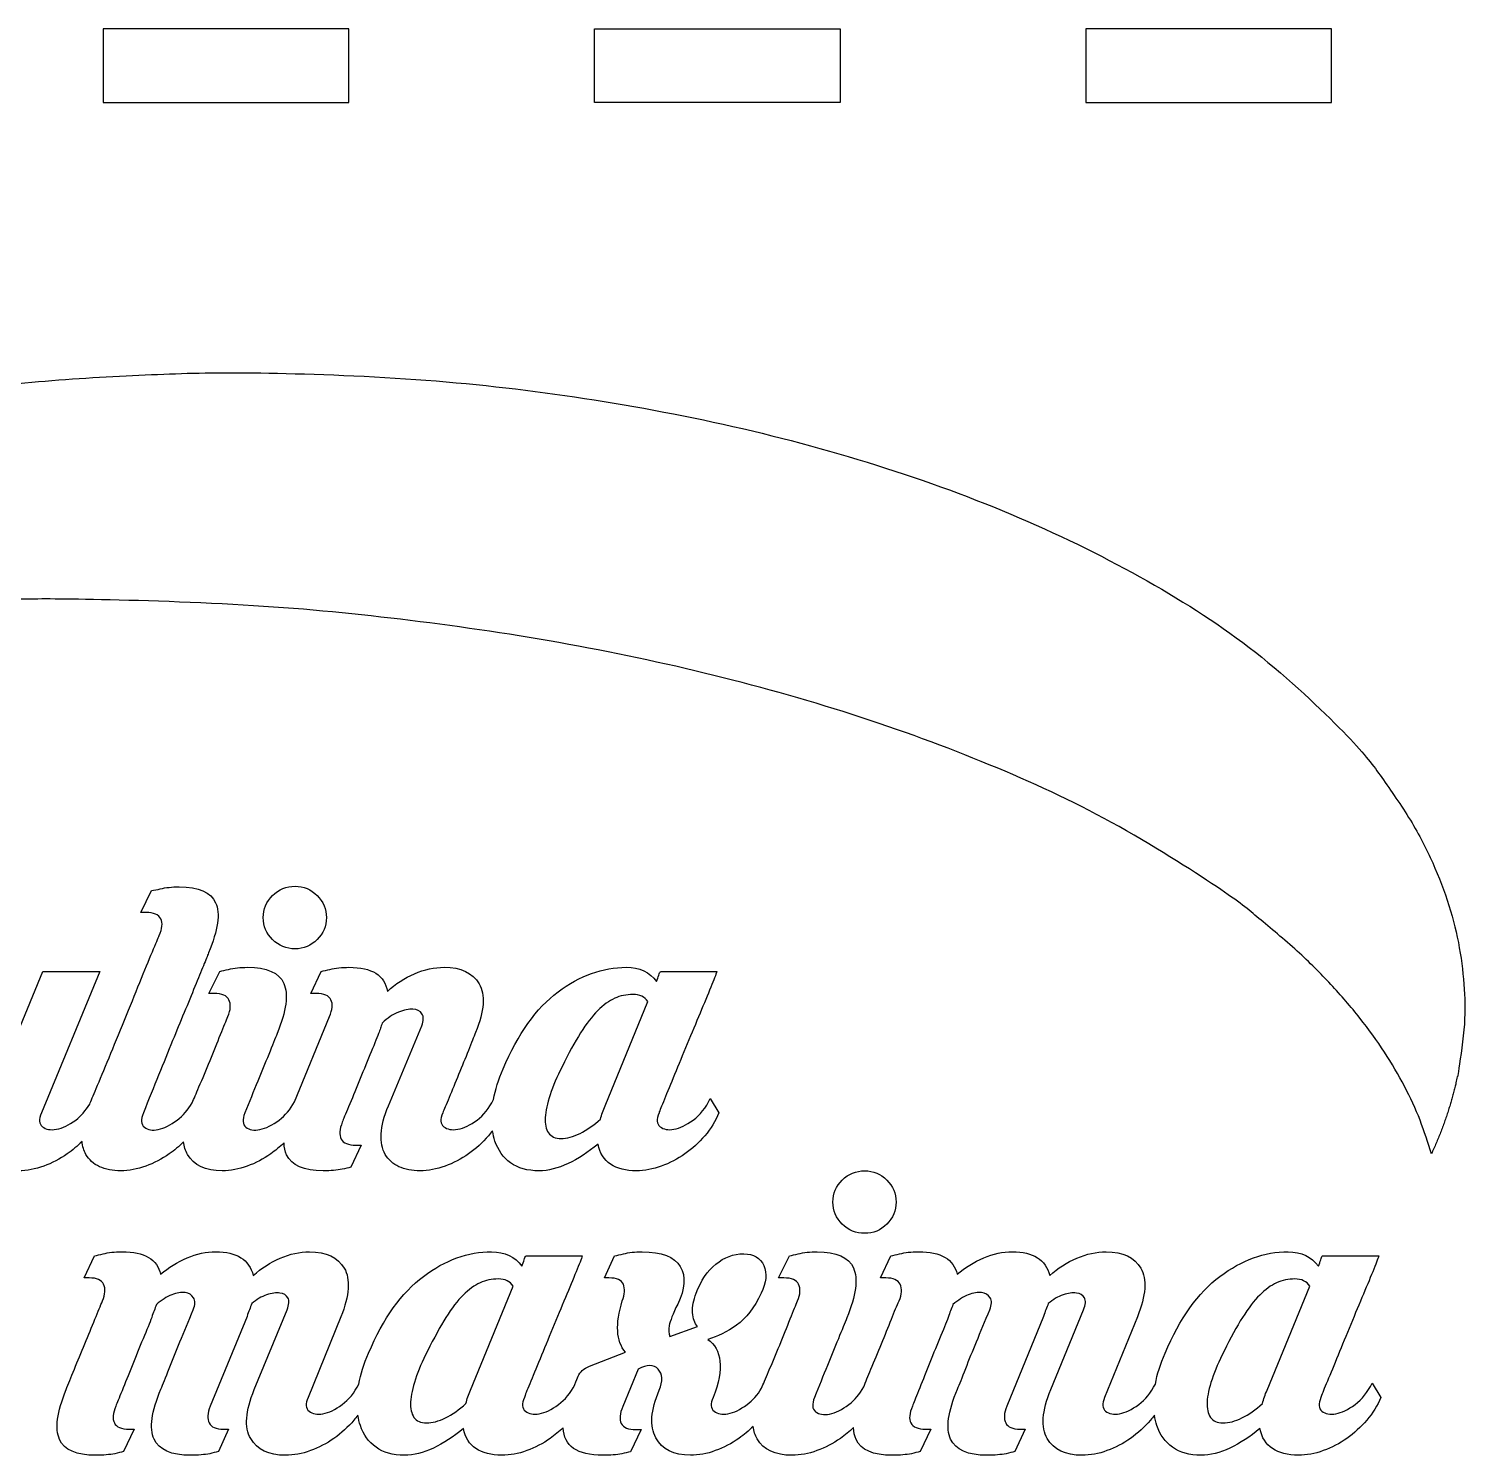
# Model space of a CAD drawing. Header units: millimetres. Extents: x 5931 to 6431, y -1362 to -140.
# Drawn here: x 6164.8 to 6223.3, y -671.1 to -613 of the extents above; entities that cross this region are included whole.
import ezdxf

# ---------------------------------------------------------------- set-up
doc = ezdxf.new("R2010")
doc.units = ezdxf.units.MM
doc.header["$MEASUREMENT"] = 0
doc.layers.add('Incisioni', color=1, linetype='Continuous', true_color=0xff0000)
doc.layers.add('Snijden binnen', color=160, linetype='Continuous', true_color=0x0022ff)

msp = doc.modelspace()

# ---------------------------------------------------------------- linework, layer by layer
at = {"layer": 'Incisioni', "color": 18, "true_color": 0x000000}
for p, q in [((6169.382, -648.953), (6169.82, -648.056)), ((6169.591, -648.953), (6169.382, -648.953)), ((6163.143, -656.82), (6165.397, -651.353)), ((6167.713, -651.353), (6165.334, -657.112)), ((6165.397, -651.353), (6167.713, -651.353)), ((6172.157, -652.25), (6172.595, -651.353)), ((6176.309, -652.25), (6176.727, -651.353)), ((6190.539, -651.353), (6192.835, -651.353)), ((6172.366, -652.25), (6172.157, -652.25)), ((6176.518, -652.25), (6176.309, -652.25)), ((6188.287, -656.82), (6190.019, -652.584)), ((6175.635, -656.662), (6177.061, -653.189)), ((6179.46, -656.82), (6180.817, -653.565)), ((6192.564, -656.528), (6192.919, -657.112)), ((6178.354, -658.427), (6177.937, -659.324)), ((6178.146, -658.427), (6178.354, -658.427)), ((6167.073, -663.831), (6167.491, -662.934)), ((6185.059, -662.934), (6187.355, -662.934)), ((6188.253, -663.831), (6188.67, -662.934)), ((6195.347, -663.831), (6195.786, -662.934)), ((6199.499, -663.831), (6199.917, -662.934)), ((6217.486, -662.934), (6219.781, -662.934)), ((6167.282, -663.831), (6167.073, -663.831)), ((6182.807, -668.401), (6184.539, -664.165)), ((6188.441, -663.831), (6188.253, -663.831)), ((6195.556, -663.831), (6195.347, -663.831)), ((6199.708, -663.831), (6199.499, -663.831)), ((6215.233, -668.401), (6216.965, -664.165)), ((6173.709, -665.396), (6172.206, -669.048)), ((6174.002, -668.38), (6175.337, -665.125)), ((6177.527, -665.417), (6176.192, -668.693)), ((6206.135, -665.396), (6204.632, -669.048)), ((6206.428, -668.38), (6207.763, -665.125)), ((6209.953, -665.417), (6208.618, -668.693)), ((6190.924, -666.21), (6192.05, -665.813)), ((6187.647, -667.42), (6189.108, -666.856)), ((6189.63, -667.545), (6189.004, -669.068)), ((6219.51, -668.109), (6219.865, -668.693)), ((6169.118, -669.987), (6168.68, -670.902)), ((6168.91, -669.987), (6169.118, -669.987)), ((6172.958, -669.987), (6172.541, -670.902)), ((6172.749, -669.987), (6172.958, -669.987)), ((6189.755, -670.007), (6189.317, -670.905)), ((6189.546, -670.007), (6189.755, -670.007)), ((6201.544, -669.987), (6201.106, -670.902)), ((6201.336, -669.987), (6201.544, -669.987)), ((6205.384, -669.987), (6204.967, -670.902)), ((6205.175, -669.987), (6205.384, -669.987))]:
    msp.add_line(p, q, dxfattribs=at)
for points in [[(6170.175, -647.993), (6170.286, -647.966), (6170.404, -647.945), (6170.53, -647.931)], [(6170.53, -647.931), (6170.655, -647.917), (6170.794, -647.91), (6170.947, -647.91)], [(6170.947, -647.91), (6171.74, -647.91), (6172.234, -648.126), (6172.428, -648.557)], [(6174.744, -648.265), (6174.995, -648.014), (6175.301, -647.889), (6175.662, -647.889)], [(6175.662, -647.889), (6176.01, -647.889), (6176.309, -648.014), (6176.56, -648.265)], [(6169.82, -648.056), (6169.931, -648.042), (6170.05, -648.022), (6170.175, -647.993)], [(6174.369, -649.162), (6174.369, -648.815), (6174.494, -648.515), (6174.744, -648.265)], [(6176.56, -648.265), (6176.81, -648.515), (6176.935, -648.815), (6176.935, -649.162)], [(6170.196, -649.214), (6170.112, -649.04), (6169.91, -648.953), (6169.591, -648.953)], [(6172.428, -648.557), (6172.623, -648.988), (6172.526, -649.67), (6172.136, -650.602)], [(6170.133, -649.892), (6170.258, -649.614), (6170.279, -649.388), (6170.196, -649.214)], [(6174.744, -650.059), (6174.494, -649.809), (6174.369, -649.51), (6174.369, -649.162)], [(6176.935, -649.162), (6176.935, -649.51), (6176.81, -649.809), (6176.56, -650.059)], [(6169.851, -650.56), (6169.997, -650.213), (6170.091, -649.99), (6170.133, -649.892)], [(6175.662, -650.435), (6175.301, -650.435), (6174.995, -650.309), (6174.744, -650.059)], [(6176.56, -650.059), (6176.309, -650.309), (6176.01, -650.435), (6175.662, -650.435)], [(6169.34, -651.801), (6169.535, -651.321), (6169.705, -650.908), (6169.851, -650.56)], [(6172.136, -650.602), (6172.094, -650.713), (6172.024, -650.887), (6171.928, -651.123)], [(6171.928, -651.123), (6171.83, -651.36), (6171.715, -651.642), (6171.583, -651.968)], [(6172.595, -651.353), (6172.706, -651.325), (6172.825, -651.298), (6172.95, -651.269)], [(6172.95, -651.269), (6173.061, -651.242), (6173.182, -651.221), (6173.315, -651.207)], [(6173.315, -651.207), (6173.447, -651.193), (6173.582, -651.186), (6173.722, -651.186)], [(6173.722, -651.186), (6174.515, -651.186), (6175.009, -651.405), (6175.203, -651.843)], [(6176.727, -651.353), (6176.838, -651.325), (6176.956, -651.297), (6177.081, -651.27)], [(6177.081, -651.27), (6177.192, -651.242), (6177.314, -651.221), (6177.447, -651.207)], [(6177.447, -651.207), (6177.579, -651.193), (6177.714, -651.186), (6177.854, -651.186)], [(6177.854, -651.186), (6178.799, -651.186), (6179.321, -651.513), (6179.418, -652.167)], [(6179.418, -652.167), (6179.752, -651.861), (6180.12, -651.621), (6180.524, -651.447)], [(6180.524, -651.447), (6180.928, -651.273), (6181.331, -651.186), (6181.735, -651.186)], [(6181.735, -651.186), (6182.416, -651.186), (6182.889, -651.409), (6183.154, -651.854)], [(6186.367, -652.188), (6187.257, -651.52), (6188.182, -651.186), (6189.142, -651.186)], [(6189.142, -651.186), (6189.685, -651.186), (6190.095, -651.381), (6190.373, -651.77)], [(6190.467, -651.509), (6190.488, -651.433), (6190.512, -651.381), (6190.539, -651.353)], [(6192.835, -651.353), (6192.794, -651.478), (6192.71, -651.694), (6192.584, -652)], [(6168.714, -653.335), (6168.936, -652.793), (6169.146, -652.281), (6169.34, -651.801)], [(6171.583, -651.968), (6171.451, -652.295), (6171.305, -652.65), (6171.145, -653.032)], [(6175.203, -651.843), (6175.398, -652.281), (6175.308, -652.959), (6174.932, -653.878)], [(6183.154, -651.854), (6183.418, -652.299), (6183.369, -652.96), (6183.007, -653.836)], [(6190.373, -651.77), (6190.414, -651.673), (6190.446, -651.586), (6190.467, -651.509)], [(6192.584, -652), (6192.459, -652.306), (6192.314, -652.657), (6192.146, -653.054)], [(6172.971, -652.511), (6172.887, -652.337), (6172.685, -652.25), (6172.366, -652.25)], [(6172.929, -653.189), (6173.04, -652.911), (6173.054, -652.685), (6172.971, -652.511)], [(6177.123, -652.511), (6177.04, -652.337), (6176.838, -652.25), (6176.518, -652.25)], [(6177.061, -653.189), (6177.186, -652.911), (6177.207, -652.685), (6177.123, -652.511)], [(6184.134, -655.318), (6184.732, -653.899), (6185.476, -652.855), (6186.367, -652.188)], [(6188.673, -652.448), (6188.443, -652.553), (6188.214, -652.72), (6187.984, -652.949)], [(6189.413, -652.292), (6189.149, -652.292), (6188.901, -652.344), (6188.673, -652.448)], [(6190.019, -652.584), (6189.893, -652.39), (6189.692, -652.292), (6189.413, -652.292)], [(6171.145, -653.032), (6170.985, -653.416), (6170.828, -653.794), (6170.676, -654.17)], [(6172.626, -653.919), (6172.759, -653.585), (6172.86, -653.343), (6172.929, -653.189)], [(6179.867, -653.012), (6179.638, -653.103), (6179.418, -653.252), (6179.21, -653.46)], [(6180.462, -652.887), (6180.295, -652.88), (6180.097, -652.922), (6179.867, -653.012)], [(6180.827, -653.074), (6180.75, -652.956), (6180.629, -652.893), (6180.462, -652.887)], [(6180.817, -653.565), (6180.9, -653.356), (6180.904, -653.193), (6180.827, -653.074)], [(6187.984, -652.949), (6187.754, -653.179), (6187.521, -653.481), (6187.285, -653.857)], [(6192.146, -653.054), (6191.98, -653.45), (6191.806, -653.867), (6191.625, -654.306)], [(6168.088, -654.869), (6168.283, -654.389), (6168.491, -653.878), (6168.714, -653.335)], [(6179.137, -653.669), (6179.116, -653.739), (6179.091, -653.808), (6179.064, -653.878)], [(6179.21, -653.46), (6179.182, -653.53), (6179.158, -653.6), (6179.137, -653.669)], [(6170.676, -654.17), (6170.313, -655.06), (6169.918, -656.041), (6169.486, -657.112)], [(6172.199, -654.983), (6172.352, -654.608), (6172.494, -654.253), (6172.626, -653.919)], [(6174.932, -653.878), (6174.849, -654.086), (6174.734, -654.372), (6174.588, -654.733)], [(6179.064, -653.878), (6178.98, -654.101), (6178.862, -654.393), (6178.709, -654.754)], [(6183.007, -653.836), (6182.938, -654.017), (6182.841, -654.264), (6182.715, -654.577)], [(6187.285, -653.857), (6187.048, -654.233), (6186.798, -654.692), (6186.534, -655.234)], [(6191.625, -654.306), (6191.444, -654.744), (6191.274, -655.158), (6191.114, -655.547)], [(6167.566, -656.121), (6167.72, -655.766), (6167.893, -655.349), (6168.088, -654.869)], [(6174.588, -654.733), (6174.442, -655.095), (6174.293, -655.457), (6174.139, -655.818)], [(6178.709, -654.754), (6178.556, -655.116), (6178.406, -655.482), (6178.26, -655.85)], [(6182.715, -654.577), (6182.59, -654.89), (6182.458, -655.213), (6182.319, -655.547)], [(6171.75, -656.058), (6171.896, -655.718), (6172.045, -655.359), (6172.199, -654.983)], [(6182.319, -655.547), (6182.18, -655.881), (6182.051, -656.194), (6181.933, -656.486)], [(6183.736, -656.574), (6183.809, -656.174), (6183.942, -655.755), (6184.134, -655.318)], [(6186.534, -655.234), (6186.324, -655.638), (6186.161, -656.017), (6186.044, -656.371)], [(6191.114, -655.547), (6190.954, -655.937), (6190.814, -656.274), (6190.696, -656.559)], [(6167.3, -656.754), (6167.35, -656.628), (6167.439, -656.416), (6167.566, -656.121)], [(6171.477, -656.701), (6171.544, -656.541), (6171.635, -656.327), (6171.75, -656.058)], [(6174.139, -655.818), (6173.972, -656.235), (6173.799, -656.667), (6173.618, -657.112)], [(6178.26, -655.85), (6178.114, -656.219), (6177.975, -656.556), (6177.843, -656.862)], [(6170.863, -657.404), (6171.097, -657.229), (6171.302, -656.994), (6171.477, -656.701)], [(6175.016, -657.404), (6175.259, -657.221), (6175.466, -656.974), (6175.635, -656.662)], [(6181.933, -656.486), (6181.814, -656.778), (6181.727, -656.987), (6181.672, -657.112)], [(6183.07, -657.404), (6183.336, -657.204), (6183.558, -656.928), (6183.736, -656.574)], [(6186.044, -656.371), (6185.925, -656.726), (6185.859, -657.036), (6185.845, -657.3)], [(6190.696, -656.559), (6190.578, -656.845), (6190.504, -657.029), (6190.477, -657.112)], [(6191.865, -657.404), (6192.15, -657.196), (6192.383, -656.903), (6192.564, -656.528)], [(6165.334, -657.112), (6165.222, -657.376), (6165.236, -657.564), (6165.376, -657.676)], [(6166.732, -657.404), (6166.952, -657.24), (6167.141, -657.023), (6167.3, -656.754)], [(6169.486, -657.112), (6169.375, -657.391), (6169.389, -657.585), (6169.528, -657.696)], [(6173.618, -657.112), (6173.506, -657.391), (6173.52, -657.585), (6173.659, -657.696)], [(6177.843, -656.862), (6177.71, -657.168), (6177.624, -657.377), (6177.582, -657.488)], [(6179.168, -657.968), (6179.182, -657.634), (6179.279, -657.251), (6179.46, -656.82)], [(6181.672, -657.112), (6181.56, -657.377), (6181.574, -657.564), (6181.714, -657.675)], [(6185.845, -657.3), (6185.831, -657.564), (6185.876, -657.773), (6185.981, -657.926)], [(6188.099, -657.362), (6188.14, -657.181), (6188.202, -657.001), (6188.287, -656.82)], [(6190.477, -657.112), (6190.366, -657.377), (6190.379, -657.564), (6190.519, -657.675)], [(6192.919, -657.112), (6192.78, -657.446), (6192.588, -657.755), (6192.345, -658.041)], [(6165.376, -657.676), (6165.514, -657.787), (6165.706, -657.822), (6165.95, -657.78)], [(6165.95, -657.78), (6166.193, -657.738), (6166.453, -657.613), (6166.732, -657.404)], [(6169.528, -657.696), (6169.667, -657.808), (6169.855, -657.839), (6170.091, -657.79)], [(6170.091, -657.79), (6170.328, -657.742), (6170.585, -657.613), (6170.863, -657.404)], [(6173.659, -657.696), (6173.799, -657.808), (6173.989, -657.839), (6174.233, -657.79)], [(6174.233, -657.79), (6174.477, -657.742), (6174.738, -657.613), (6175.016, -657.404)], [(6177.582, -657.488), (6177.471, -657.78), (6177.457, -658.009), (6177.541, -658.176)], [(6181.714, -657.675), (6181.852, -657.787), (6182.044, -657.822), (6182.288, -657.78)], [(6182.288, -657.78), (6182.531, -657.738), (6182.791, -657.613), (6183.07, -657.404)], [(6183.7, -657.838), (6183.65, -657.907), (6183.596, -657.974), (6183.54, -658.041)], [(6183.8, -658.26), (6183.756, -658.127), (6183.723, -657.987), (6183.7, -657.838)], [(6187.264, -657.947), (6187.542, -657.808), (6187.82, -657.613), (6188.099, -657.362)], [(6190.519, -657.675), (6190.658, -657.787), (6190.846, -657.822), (6191.083, -657.78)], [(6191.083, -657.78), (6191.319, -657.738), (6191.58, -657.613), (6191.865, -657.404)], [(6166.99, -658.271), (6166.804, -658.461), (6166.603, -658.631), (6166.388, -658.781)], [(6167.149, -658.802), (6167.064, -658.651), (6167.011, -658.474), (6166.99, -658.271)], [(6171.121, -658.292), (6170.941, -658.474), (6170.747, -658.637), (6170.54, -658.781)], [(6171.28, -658.802), (6171.194, -658.656), (6171.141, -658.486), (6171.121, -658.292)], [(6175.213, -658.332), (6175.044, -658.498), (6174.863, -658.647), (6174.671, -658.781)], [(6175.318, -658.823), (6175.253, -658.684), (6175.218, -658.521), (6175.213, -658.332)], [(6177.541, -658.176), (6177.624, -658.343), (6177.825, -658.427), (6178.146, -658.427)], [(6179.335, -658.802), (6179.21, -658.579), (6179.154, -658.301), (6179.168, -657.968)], [(6183.54, -658.041), (6183.296, -658.326), (6183.025, -658.573), (6182.726, -658.781)], [(6184.437, -659.147), (6184.137, -658.931), (6183.926, -658.635), (6183.8, -658.26)], [(6185.981, -657.926), (6186.085, -658.079), (6186.255, -658.155), (6186.492, -658.155)], [(6186.492, -658.155), (6186.728, -658.155), (6186.986, -658.086), (6187.264, -657.947)], [(6187.995, -658.385), (6187.591, -658.719), (6187.184, -658.983), (6186.774, -659.178)], [(6188.506, -659.199), (6188.234, -659.018), (6188.064, -658.747), (6187.995, -658.385)], [(6192.345, -658.041), (6192.101, -658.326), (6191.83, -658.573), (6191.531, -658.781)], [(6166.388, -658.781), (6166.088, -658.99), (6165.769, -659.157), (6165.428, -659.282)], [(6167.702, -659.303), (6167.458, -659.192), (6167.274, -659.025), (6167.149, -658.802)], [(6170.54, -658.781), (6170.24, -658.99), (6169.921, -659.157), (6169.58, -659.282)], [(6172.699, -659.47), (6172.018, -659.47), (6171.545, -659.248), (6171.28, -658.802)], [(6174.671, -658.781), (6174.372, -658.99), (6174.052, -659.157), (6173.711, -659.282)], [(6176.81, -659.47), (6176.017, -659.47), (6175.52, -659.255), (6175.318, -658.823)], [(6179.888, -659.303), (6179.644, -659.192), (6179.46, -659.025), (6179.335, -658.802)], [(6182.726, -658.781), (6182.426, -658.99), (6182.107, -659.157), (6181.766, -659.282)], [(6191.531, -658.781), (6191.232, -658.99), (6190.912, -659.157), (6190.571, -659.282)], [(6165.428, -659.282), (6165.087, -659.407), (6164.75, -659.47), (6164.416, -659.47)], [(6168.568, -659.47), (6168.234, -659.47), (6167.946, -659.414), (6167.702, -659.303)], [(6169.58, -659.282), (6169.24, -659.407), (6168.902, -659.47), (6168.568, -659.47)], [(6173.711, -659.282), (6173.371, -659.407), (6173.033, -659.47), (6172.699, -659.47)], [(6177.582, -659.407), (6177.374, -659.449), (6177.116, -659.47), (6176.81, -659.47)], [(6177.937, -659.324), (6177.825, -659.351), (6177.707, -659.379), (6177.582, -659.407)], [(6180.754, -659.47), (6180.42, -659.47), (6180.131, -659.414), (6179.888, -659.303)], [(6181.766, -659.282), (6181.425, -659.407), (6181.088, -659.47), (6180.754, -659.47)], [(6185.594, -659.47), (6185.122, -659.47), (6184.736, -659.362), (6184.437, -659.147)], [(6186.774, -659.178), (6186.363, -659.372), (6185.97, -659.47), (6185.594, -659.47)], [(6189.56, -659.47), (6189.128, -659.47), (6188.776, -659.379), (6188.506, -659.199)], [(6190.571, -659.282), (6190.23, -659.407), (6189.893, -659.47), (6189.56, -659.47)], [(6197.935, -659.845), (6198.185, -659.595), (6198.491, -659.47), (6198.853, -659.47)], [(6198.853, -659.47), (6199.2, -659.47), (6199.5, -659.595), (6199.75, -659.845)], [(6197.559, -660.743), (6197.559, -660.395), (6197.684, -660.096), (6197.935, -659.845)], [(6199.75, -659.845), (6200, -660.096), (6200.126, -660.395), (6200.126, -660.743)], [(6197.935, -661.64), (6197.684, -661.389), (6197.559, -661.091), (6197.559, -660.743)], [(6200.126, -660.743), (6200.126, -661.091), (6200, -661.389), (6199.75, -661.64)], [(6198.853, -662.015), (6198.491, -662.015), (6198.185, -661.89), (6197.935, -661.64)], [(6199.75, -661.64), (6199.5, -661.89), (6199.2, -662.015), (6198.853, -662.015)], [(6167.491, -662.934), (6167.602, -662.906), (6167.72, -662.878), (6167.845, -662.85)], [(6167.845, -662.85), (6167.956, -662.823), (6168.075, -662.802), (6168.2, -662.788)], [(6168.2, -662.788), (6168.325, -662.774), (6168.465, -662.767), (6168.617, -662.767)], [(6168.617, -662.767), (6169.536, -662.767), (6170.058, -663.073), (6170.183, -663.685)], [(6170.183, -663.685), (6170.516, -663.407), (6170.878, -663.184), (6171.268, -663.017)], [(6171.268, -663.017), (6171.656, -662.85), (6172.047, -662.767), (6172.436, -662.767)], [(6172.436, -662.767), (6173.285, -662.767), (6173.792, -663.087), (6173.959, -663.727)], [(6173.959, -663.727), (6174.293, -663.435), (6174.658, -663.201), (6175.055, -663.028)], [(6175.055, -663.028), (6175.451, -662.854), (6175.851, -662.767), (6176.254, -662.767)], [(6176.254, -662.767), (6176.936, -662.767), (6177.406, -662.99), (6177.664, -663.435)], [(6180.887, -663.768), (6181.777, -663.101), (6182.702, -662.767), (6183.661, -662.767)], [(6183.661, -662.767), (6184.205, -662.767), (6184.615, -662.962), (6184.893, -663.351)], [(6184.893, -663.351), (6184.934, -663.253), (6184.966, -663.167), (6184.987, -663.09)], [(6184.987, -663.09), (6185.008, -663.014), (6185.032, -662.962), (6185.059, -662.934)], [(6187.355, -662.934), (6187.314, -663.059), (6187.23, -663.275), (6187.104, -663.581)], [(6188.67, -662.934), (6188.782, -662.906), (6188.899, -662.878), (6189.025, -662.85)], [(6189.025, -662.85), (6189.136, -662.823), (6189.255, -662.802), (6189.379, -662.788)], [(6189.379, -662.788), (6189.504, -662.774), (6189.644, -662.767), (6189.797, -662.767)], [(6189.797, -662.767), (6190.59, -662.767), (6191.104, -662.969), (6191.341, -663.372)], [(6192.792, -663.267), (6193.132, -662.99), (6193.511, -662.85), (6193.928, -662.85)], [(6193.928, -662.85), (6194.332, -662.85), (6194.603, -663.01), (6194.743, -663.33)], [(6195.786, -662.934), (6195.897, -662.906), (6196.014, -662.878), (6196.139, -662.85)], [(6196.139, -662.85), (6196.251, -662.823), (6196.373, -662.802), (6196.505, -662.787)], [(6196.505, -662.787), (6196.637, -662.774), (6196.773, -662.767), (6196.912, -662.767)], [(6196.912, -662.767), (6197.705, -662.767), (6198.199, -662.986), (6198.394, -663.424)], [(6199.917, -662.934), (6200.028, -662.906), (6200.146, -662.878), (6200.271, -662.85)], [(6200.271, -662.85), (6200.382, -662.823), (6200.501, -662.802), (6200.626, -662.788)], [(6200.626, -662.788), (6200.751, -662.774), (6200.891, -662.767), (6201.043, -662.767)], [(6201.043, -662.767), (6201.962, -662.767), (6202.484, -663.073), (6202.609, -663.685)], [(6202.609, -663.685), (6202.942, -663.407), (6203.304, -663.184), (6203.694, -663.017)], [(6203.694, -663.017), (6204.082, -662.85), (6204.473, -662.767), (6204.862, -662.767)], [(6204.862, -662.767), (6205.711, -662.767), (6206.218, -663.087), (6206.385, -663.727)], [(6206.385, -663.727), (6206.719, -663.435), (6207.084, -663.201), (6207.481, -663.028)], [(6207.481, -663.028), (6207.877, -662.854), (6208.277, -662.767), (6208.681, -662.767)], [(6208.681, -662.767), (6209.362, -662.767), (6209.832, -662.99), (6210.09, -663.435)], [(6213.313, -663.768), (6214.203, -663.101), (6215.128, -662.767), (6216.087, -662.767)], [(6216.087, -662.767), (6216.631, -662.767), (6217.041, -662.962), (6217.319, -663.351)], [(6217.319, -663.351), (6217.36, -663.253), (6217.392, -663.167), (6217.413, -663.09)], [(6217.413, -663.09), (6217.434, -663.014), (6217.458, -662.962), (6217.486, -662.934)], [(6219.781, -662.934), (6219.74, -663.059), (6219.656, -663.275), (6219.53, -663.581)], [(6177.664, -663.435), (6177.92, -663.88), (6177.875, -664.541), (6177.527, -665.417)], [(6187.104, -663.581), (6186.979, -663.887), (6186.834, -664.238), (6186.666, -664.634)], [(6191.341, -663.372), (6191.578, -663.776), (6191.543, -664.283), (6191.237, -664.895)], [(6191.988, -664.457), (6192.182, -663.943), (6192.45, -663.546), (6192.792, -663.267)], [(6194.743, -663.33), (6194.881, -663.651), (6194.846, -664.026), (6194.638, -664.457)], [(6198.394, -663.424), (6198.588, -663.862), (6198.497, -664.54), (6198.123, -665.458)], [(6210.09, -663.435), (6210.346, -663.88), (6210.301, -664.541), (6209.953, -665.417)], [(6219.53, -663.581), (6219.405, -663.887), (6219.26, -664.238), (6219.092, -664.634)], [(6167.866, -664.092), (6167.783, -663.918), (6167.588, -663.831), (6167.282, -663.831)], [(6167.824, -664.77), (6167.936, -664.492), (6167.95, -664.266), (6167.866, -664.092)], [(6178.654, -666.898), (6179.252, -665.479), (6179.996, -664.436), (6180.887, -663.768)], [(6183.192, -664.029), (6182.963, -664.134), (6182.733, -664.301), (6182.504, -664.53)], [(6183.933, -663.873), (6183.669, -663.873), (6183.422, -663.925), (6183.192, -664.029)], [(6184.539, -664.165), (6184.413, -663.97), (6184.211, -663.873), (6183.933, -663.873)], [(6189.025, -664.092), (6188.955, -663.918), (6188.76, -663.831), (6188.441, -663.831)], [(6188.983, -664.77), (6189.08, -664.492), (6189.095, -664.266), (6189.025, -664.092)], [(6196.161, -664.092), (6196.077, -663.918), (6195.876, -663.831), (6195.556, -663.831)], [(6196.119, -664.77), (6196.23, -664.492), (6196.245, -664.266), (6196.161, -664.092)], [(6200.292, -664.092), (6200.209, -663.918), (6200.014, -663.831), (6199.708, -663.831)], [(6200.251, -664.77), (6200.362, -664.492), (6200.376, -664.266), (6200.292, -664.092)], [(6211.08, -666.898), (6211.678, -665.479), (6212.422, -664.436), (6213.313, -663.768)], [(6215.618, -664.029), (6215.389, -664.134), (6215.159, -664.301), (6214.93, -664.53)], [(6216.359, -663.873), (6216.095, -663.873), (6215.848, -663.925), (6215.618, -664.029)], [(6216.965, -664.165), (6216.839, -663.97), (6216.637, -663.873), (6216.359, -663.873)], [(6167.512, -665.511), (6167.637, -665.198), (6167.741, -664.951), (6167.824, -664.77)], [(6170.015, -664.916), (6169.988, -665), (6169.957, -665.083), (6169.922, -665.167)], [(6170.641, -664.52), (6170.433, -664.603), (6170.224, -664.735), (6170.015, -664.916)], [(6171.184, -664.426), (6171.03, -664.405), (6170.85, -664.436), (6170.641, -664.52)], [(6171.528, -664.635), (6171.452, -664.517), (6171.337, -664.447), (6171.184, -664.426)], [(6171.519, -665.125), (6171.601, -664.916), (6171.605, -664.752), (6171.528, -664.635)], [(6173.897, -664.874), (6173.869, -664.958), (6173.838, -665.041), (6173.803, -665.125)], [(6174.502, -664.52), (6174.293, -664.589), (6174.092, -664.708), (6173.897, -664.874)], [(6175.044, -664.447), (6174.891, -664.426), (6174.71, -664.45), (6174.502, -664.52)], [(6175.368, -664.645), (6175.306, -664.533), (6175.197, -664.468), (6175.044, -664.447)], [(6175.337, -665.125), (6175.42, -664.916), (6175.431, -664.756), (6175.368, -664.645)], [(6182.504, -664.53), (6182.275, -664.76), (6182.041, -665.062), (6181.805, -665.438)], [(6186.666, -664.634), (6186.5, -665.031), (6186.326, -665.448), (6186.145, -665.886)], [(6189.108, -666.856), (6188.732, -666.397), (6188.691, -665.702), (6188.983, -664.77)], [(6191.237, -664.895), (6191.042, -665.299), (6190.927, -665.591), (6190.893, -665.771)], [(6191.841, -665.239), (6191.828, -664.996), (6191.876, -664.736), (6191.988, -664.457)], [(6194.638, -664.457), (6194.36, -665.041), (6194.026, -665.473), (6193.636, -665.751)], [(6195.817, -665.5), (6195.949, -665.166), (6196.049, -664.923), (6196.119, -664.77)], [(6199.938, -665.511), (6200.063, -665.198), (6200.167, -664.951), (6200.251, -664.77)], [(6202.441, -664.916), (6202.414, -665), (6202.383, -665.083), (6202.348, -665.167)], [(6203.067, -664.52), (6202.859, -664.603), (6202.65, -664.735), (6202.441, -664.916)], [(6203.61, -664.426), (6203.456, -664.405), (6203.276, -664.436), (6203.067, -664.52)], [(6203.954, -664.635), (6203.878, -664.517), (6203.763, -664.447), (6203.61, -664.426)], [(6203.945, -665.125), (6204.027, -664.916), (6204.031, -664.752), (6203.954, -664.635)], [(6206.323, -664.874), (6206.295, -664.958), (6206.264, -665.041), (6206.229, -665.125)], [(6206.928, -664.52), (6206.719, -664.589), (6206.518, -664.708), (6206.323, -664.874)], [(6207.47, -664.447), (6207.317, -664.426), (6207.136, -664.45), (6206.928, -664.52)], [(6207.794, -664.645), (6207.732, -664.533), (6207.623, -664.468), (6207.47, -664.447)], [(6207.763, -665.125), (6207.846, -664.916), (6207.857, -664.756), (6207.794, -664.645)], [(6214.93, -664.53), (6214.701, -664.76), (6214.467, -665.062), (6214.231, -665.438)], [(6219.092, -664.634), (6218.926, -665.031), (6218.752, -665.448), (6218.571, -665.886)], [(6169.828, -665.438), (6169.745, -665.661), (6169.626, -665.953), (6169.473, -666.314)], [(6169.922, -665.167), (6169.887, -665.25), (6169.855, -665.34), (6169.828, -665.438)], [(6170.975, -666.439), (6171.143, -666.022), (6171.323, -665.584), (6171.519, -665.125)], [(6173.803, -665.125), (6173.768, -665.208), (6173.736, -665.299), (6173.709, -665.396)], [(6181.805, -665.438), (6181.568, -665.813), (6181.318, -666.272), (6181.053, -666.815)], [(6192.05, -665.813), (6191.925, -665.675), (6191.856, -665.483), (6191.841, -665.239)], [(6195.389, -666.564), (6195.542, -666.189), (6195.684, -665.834), (6195.817, -665.5)], [(6198.123, -665.458), (6198.039, -665.667), (6197.924, -665.952), (6197.778, -666.314)], [(6202.254, -665.438), (6202.171, -665.661), (6202.052, -665.953), (6201.899, -666.314)], [(6202.348, -665.167), (6202.313, -665.25), (6202.281, -665.34), (6202.254, -665.438)], [(6203.401, -666.439), (6203.569, -666.022), (6203.749, -665.584), (6203.945, -665.125)], [(6206.229, -665.125), (6206.194, -665.208), (6206.162, -665.299), (6206.135, -665.396)], [(6214.231, -665.438), (6213.994, -665.813), (6213.744, -666.272), (6213.479, -666.815)], [(6167.105, -666.513), (6167.251, -666.158), (6167.387, -665.824), (6167.512, -665.511)], [(6186.145, -665.886), (6185.964, -666.325), (6185.794, -666.739), (6185.634, -667.128)], [(6190.893, -665.771), (6190.858, -665.953), (6190.868, -666.099), (6190.924, -666.21)], [(6193.636, -665.751), (6193.247, -666.029), (6192.857, -666.224), (6192.467, -666.335)], [(6199.531, -666.513), (6199.677, -666.158), (6199.813, -665.824), (6199.938, -665.511)], [(6218.571, -665.886), (6218.39, -666.325), (6218.22, -666.739), (6218.06, -667.128)], [(6166.677, -667.545), (6166.816, -667.212), (6166.959, -666.867), (6167.105, -666.513)], [(6169.473, -666.314), (6169.319, -666.676), (6169.17, -667.041), (6169.024, -667.41)], [(6170.537, -667.525), (6170.676, -667.163), (6170.823, -666.801), (6170.975, -666.439)], [(6192.467, -666.335), (6192.746, -666.529), (6192.909, -666.825), (6192.958, -667.222)], [(6194.94, -667.639), (6195.086, -667.298), (6195.236, -666.94), (6195.389, -666.564)], [(6197.778, -666.314), (6197.631, -666.676), (6197.482, -667.038), (6197.33, -667.399)], [(6199.103, -667.545), (6199.242, -667.212), (6199.385, -666.867), (6199.531, -666.513)], [(6201.899, -666.314), (6201.745, -666.676), (6201.596, -667.041), (6201.45, -667.41)], [(6202.963, -667.525), (6203.103, -667.163), (6203.249, -666.801), (6203.401, -666.439)], [(6178.256, -668.154), (6178.33, -667.754), (6178.462, -667.336), (6178.654, -666.898)], [(6181.053, -666.815), (6180.845, -667.219), (6180.681, -667.597), (6180.564, -667.952)], [(6185.634, -667.128), (6185.474, -667.518), (6185.334, -667.855), (6185.216, -668.14)], [(6192.958, -667.222), (6193.007, -667.618), (6192.913, -668.108), (6192.676, -668.693)], [(6210.682, -668.154), (6210.756, -667.754), (6210.888, -667.336), (6211.08, -666.898)], [(6213.479, -666.815), (6213.271, -667.219), (6213.107, -667.597), (6212.99, -667.952)], [(6218.06, -667.128), (6217.9, -667.518), (6217.76, -667.855), (6217.642, -668.14)], [(6166.343, -668.38), (6166.426, -668.157), (6166.537, -667.879), (6166.677, -667.545)], [(6169.024, -667.41), (6168.879, -667.778), (6168.743, -668.116), (6168.617, -668.422)], [(6170.203, -668.359), (6170.287, -668.165), (6170.398, -667.886), (6170.537, -667.525)], [(6187.053, -668.171), (6187.115, -668.018), (6187.161, -667.907), (6187.188, -667.837)], [(6187.188, -667.837), (6187.258, -667.657), (6187.411, -667.518), (6187.647, -667.42)], [(6190.443, -667.545), (6190.263, -667.351), (6189.992, -667.351), (6189.63, -667.545)], [(6190.486, -668.401), (6190.639, -668.025), (6190.624, -667.74), (6190.443, -667.545)], [(6194.65, -668.321), (6194.719, -668.157), (6194.816, -667.93), (6194.94, -667.639)], [(6197.33, -667.399), (6197.162, -667.816), (6196.988, -668.248), (6196.808, -668.693)], [(6198.811, -668.269), (6198.889, -668.067), (6198.986, -667.826), (6199.103, -667.545)], [(6201.45, -667.41), (6201.305, -667.778), (6201.169, -668.116), (6201.043, -668.422)], [(6202.629, -668.359), (6202.713, -668.165), (6202.825, -667.886), (6202.963, -667.525)], [(6166.072, -670.404), (6165.877, -669.973), (6165.967, -669.298), (6166.343, -668.38)], [(6168.617, -668.422), (6168.492, -668.727), (6168.409, -668.937), (6168.367, -669.048)], [(6169.922, -670.394), (6169.72, -669.955), (6169.813, -669.277), (6170.203, -668.359)], [(6173.855, -670.373), (6173.591, -669.92), (6173.639, -669.256), (6174.002, -668.38)], [(6177.579, -668.985), (6177.853, -668.785), (6178.079, -668.508), (6178.256, -668.154)], [(6180.564, -667.952), (6180.445, -668.307), (6180.379, -668.617), (6180.365, -668.881)], [(6182.619, -668.943), (6182.66, -668.762), (6182.722, -668.582), (6182.807, -668.401)], [(6185.216, -668.14), (6185.098, -668.425), (6185.024, -668.609), (6184.997, -668.693)], [(6186.385, -668.985), (6186.652, -668.789), (6186.874, -668.52), (6187.05, -668.177)], [(6187.05, -668.177), (6187.051, -668.175), (6187.052, -668.173), (6187.053, -668.171)], [(6190.35, -670.341), (6190.092, -669.869), (6190.138, -669.222), (6190.486, -668.401)], [(6194.064, -668.985), (6194.292, -668.817), (6194.488, -668.596), (6194.65, -668.321)], [(6198.206, -668.985), (6198.443, -668.807), (6198.644, -668.568), (6198.811, -668.269)], [(6201.043, -668.422), (6200.918, -668.727), (6200.835, -668.937), (6200.793, -669.048)], [(6202.348, -670.394), (6202.146, -669.955), (6202.24, -669.277), (6202.629, -668.359)], [(6206.281, -670.373), (6206.017, -669.92), (6206.065, -669.256), (6206.428, -668.38)], [(6210.006, -668.985), (6210.279, -668.785), (6210.505, -668.508), (6210.682, -668.154)], [(6212.99, -667.952), (6212.871, -668.307), (6212.805, -668.617), (6212.791, -668.881)], [(6215.045, -668.943), (6215.086, -668.762), (6215.148, -668.582), (6215.233, -668.401)], [(6217.642, -668.14), (6217.524, -668.425), (6217.45, -668.609), (6217.423, -668.693)], [(6218.811, -668.985), (6219.096, -668.776), (6219.329, -668.484), (6219.51, -668.109)], [(6176.192, -668.693), (6176.081, -668.957), (6176.094, -669.145), (6176.234, -669.256)], [(6176.797, -669.361), (6177.033, -669.319), (6177.294, -669.194), (6177.579, -668.985)], [(6180.365, -668.881), (6180.351, -669.145), (6180.396, -669.354), (6180.501, -669.507)], [(6181.784, -669.528), (6182.062, -669.389), (6182.34, -669.194), (6182.619, -668.943)], [(6184.997, -668.693), (6184.886, -668.957), (6184.899, -669.145), (6185.039, -669.256)], [(6185.603, -669.361), (6185.839, -669.319), (6186.1, -669.194), (6186.385, -668.985)], [(6192.676, -668.693), (6192.565, -668.957), (6192.578, -669.145), (6192.718, -669.256)], [(6193.282, -669.36), (6193.517, -669.319), (6193.779, -669.194), (6194.064, -668.985)], [(6196.808, -668.693), (6196.696, -668.971), (6196.71, -669.166), (6196.85, -669.277)], [(6197.424, -669.371), (6197.666, -669.322), (6197.927, -669.193), (6198.206, -668.985)], [(6208.618, -668.693), (6208.507, -668.957), (6208.52, -669.145), (6208.66, -669.256)], [(6209.223, -669.361), (6209.459, -669.319), (6209.72, -669.194), (6210.006, -668.985)], [(6212.791, -668.881), (6212.777, -669.145), (6212.822, -669.354), (6212.927, -669.507)], [(6214.21, -669.528), (6214.488, -669.389), (6214.766, -669.194), (6215.045, -668.943)], [(6217.423, -668.693), (6217.312, -668.957), (6217.325, -669.145), (6217.465, -669.256)], [(6218.029, -669.361), (6218.265, -669.319), (6218.526, -669.194), (6218.811, -668.985)], [(6219.865, -668.693), (6219.726, -669.027), (6219.534, -669.336), (6219.291, -669.621)], [(6168.367, -669.048), (6168.242, -669.34), (6168.221, -669.569), (6168.304, -669.736)], [(6172.206, -669.048), (6172.095, -669.34), (6172.081, -669.569), (6172.165, -669.736)], [(6176.234, -669.256), (6176.372, -669.367), (6176.56, -669.402), (6176.797, -669.361)], [(6178.22, -669.42), (6178.169, -669.488), (6178.116, -669.556), (6178.059, -669.622)], [(6178.32, -669.841), (6178.276, -669.708), (6178.242, -669.568), (6178.22, -669.42)], [(6180.501, -669.507), (6180.605, -669.66), (6180.775, -669.736), (6181.012, -669.736)], [(6181.012, -669.736), (6181.248, -669.736), (6181.505, -669.667), (6181.784, -669.528)], [(6185.039, -669.256), (6185.178, -669.367), (6185.366, -669.402), (6185.603, -669.361)], [(6189.004, -669.068), (6188.879, -669.36), (6188.858, -669.59), (6188.942, -669.757)], [(6192.718, -669.256), (6192.857, -669.368), (6193.044, -669.402), (6193.282, -669.36)], [(6196.85, -669.277), (6196.988, -669.389), (6197.18, -669.42), (6197.424, -669.371)], [(6200.793, -669.048), (6200.668, -669.34), (6200.647, -669.569), (6200.73, -669.736)], [(6204.632, -669.048), (6204.521, -669.34), (6204.507, -669.569), (6204.591, -669.736)], [(6208.66, -669.256), (6208.798, -669.367), (6208.986, -669.402), (6209.223, -669.361)], [(6210.646, -669.42), (6210.595, -669.488), (6210.542, -669.556), (6210.485, -669.622)], [(6210.746, -669.841), (6210.702, -669.708), (6210.668, -669.568), (6210.646, -669.42)], [(6212.927, -669.507), (6213.031, -669.66), (6213.201, -669.736), (6213.438, -669.736)], [(6213.438, -669.736), (6213.674, -669.736), (6213.932, -669.667), (6214.21, -669.528)], [(6217.465, -669.256), (6217.604, -669.367), (6217.792, -669.402), (6218.029, -669.361)], [(6168.304, -669.736), (6168.388, -669.903), (6168.59, -669.987), (6168.91, -669.987)], [(6172.165, -669.736), (6172.248, -669.903), (6172.443, -669.987), (6172.749, -669.987)], [(6178.059, -669.622), (6177.816, -669.906), (6177.544, -670.154), (6177.246, -670.362)], [(6178.957, -670.727), (6178.657, -670.512), (6178.445, -670.216), (6178.32, -669.841)], [(6182.514, -669.966), (6182.111, -670.3), (6181.704, -670.564), (6181.294, -670.759)], [(6183.026, -670.78), (6182.754, -670.599), (6182.584, -670.328), (6182.514, -669.966)], [(6186.577, -669.929), (6186.412, -670.088), (6186.237, -670.232), (6186.051, -670.362)], [(6188.191, -671.051), (6187.14, -671.051), (6186.602, -670.677), (6186.577, -669.929)], [(6188.942, -669.757), (6189.025, -669.924), (6189.226, -670.007), (6189.546, -670.007)], [(6194.312, -669.873), (6194.131, -670.055), (6193.937, -670.217), (6193.73, -670.362)], [(6194.471, -670.383), (6194.384, -670.236), (6194.331, -670.067), (6194.312, -669.873)], [(6198.399, -669.917), (6198.231, -670.081), (6198.052, -670.229), (6197.862, -670.362)], [(6198.498, -670.404), (6198.436, -670.267), (6198.403, -670.104), (6198.399, -669.917)], [(6200.73, -669.736), (6200.814, -669.903), (6201.016, -669.987), (6201.336, -669.987)], [(6204.591, -669.736), (6204.674, -669.903), (6204.869, -669.987), (6205.175, -669.987)], [(6210.485, -669.622), (6210.243, -669.906), (6209.97, -670.154), (6209.672, -670.362)], [(6211.383, -670.727), (6211.083, -670.512), (6210.871, -670.216), (6210.746, -669.841)], [(6214.94, -669.966), (6214.537, -670.3), (6214.13, -670.564), (6213.72, -670.759)], [(6215.452, -670.78), (6215.18, -670.599), (6215.01, -670.328), (6214.94, -669.966)], [(6219.291, -669.621), (6219.047, -669.907), (6218.776, -670.154), (6218.477, -670.362)], [(6167.553, -671.051), (6166.76, -671.051), (6166.267, -670.836), (6166.072, -670.404)], [(6171.413, -671.051), (6170.621, -671.051), (6170.123, -670.832), (6169.922, -670.394)], [(6175.275, -671.051), (6174.593, -671.051), (6174.119, -670.824), (6173.855, -670.373)], [(6177.246, -670.362), (6176.947, -670.571), (6176.626, -670.738), (6176.286, -670.863)], [(6180.114, -671.051), (6179.642, -671.051), (6179.256, -670.943), (6178.957, -670.727)], [(6181.294, -670.759), (6180.883, -670.953), (6180.49, -671.051), (6180.114, -671.051)], [(6186.051, -670.362), (6185.752, -670.571), (6185.432, -670.738), (6185.091, -670.863)], [(6191.759, -671.051), (6191.077, -671.051), (6190.607, -670.814), (6190.35, -670.341)], [(6193.73, -670.362), (6193.431, -670.571), (6193.111, -670.738), (6192.77, -670.863)], [(6195.889, -671.051), (6195.208, -671.051), (6194.735, -670.828), (6194.471, -670.383)], [(6197.862, -670.362), (6197.563, -670.571), (6197.242, -670.738), (6196.902, -670.863)], [(6199.979, -671.051), (6199.186, -671.051), (6198.693, -670.836), (6198.498, -670.404)], [(6203.84, -671.051), (6203.047, -671.051), (6202.549, -670.832), (6202.348, -670.394)], [(6207.701, -671.051), (6207.019, -671.051), (6206.545, -670.824), (6206.281, -670.373)], [(6209.672, -670.362), (6209.373, -670.571), (6209.052, -670.738), (6208.712, -670.863)], [(6212.54, -671.051), (6212.068, -671.051), (6211.682, -670.943), (6211.383, -670.727)], [(6213.72, -670.759), (6213.309, -670.953), (6212.916, -671.051), (6212.54, -671.051)], [(6218.477, -670.362), (6218.178, -670.571), (6217.858, -670.738), (6217.517, -670.863)], [(6168.325, -670.987), (6168.117, -671.029), (6167.859, -671.051), (6167.553, -671.051)], [(6168.68, -670.902), (6168.569, -670.93), (6168.45, -670.959), (6168.325, -670.987)], [(6172.186, -670.987), (6171.977, -671.029), (6171.719, -671.051), (6171.413, -671.051)], [(6172.541, -670.902), (6172.428, -670.93), (6172.311, -670.959), (6172.186, -670.987)], [(6176.286, -670.863), (6175.945, -670.988), (6175.608, -671.051), (6175.275, -671.051)], [(6184.079, -671.051), (6183.648, -671.051), (6183.297, -670.96), (6183.026, -670.78)], [(6185.091, -670.863), (6184.75, -670.988), (6184.413, -671.051), (6184.079, -671.051)], [(6188.962, -670.988), (6188.754, -671.03), (6188.496, -671.051), (6188.191, -671.051)], [(6189.317, -670.905), (6189.206, -670.932), (6189.088, -670.96), (6188.962, -670.988)], [(6192.77, -670.863), (6192.429, -670.988), (6192.092, -671.051), (6191.759, -671.051)], [(6196.902, -670.863), (6196.561, -670.988), (6196.224, -671.051), (6195.889, -671.051)], [(6200.751, -670.987), (6200.543, -671.029), (6200.285, -671.051), (6199.979, -671.051)], [(6201.106, -670.902), (6200.995, -670.93), (6200.877, -670.959), (6200.751, -670.987)], [(6204.612, -670.987), (6204.403, -671.029), (6204.145, -671.051), (6203.84, -671.051)], [(6204.967, -670.902), (6204.855, -670.93), (6204.737, -670.959), (6204.612, -670.987)], [(6208.712, -670.863), (6208.371, -670.988), (6208.034, -671.051), (6207.701, -671.051)], [(6216.506, -671.051), (6216.074, -671.051), (6215.723, -670.96), (6215.452, -670.78)], [(6217.517, -670.863), (6217.176, -670.988), (6216.839, -671.051), (6216.506, -671.051)]]:
    msp.add_open_spline(points, degree=3, dxfattribs=at)
at = {"layer": 'Snijden binnen'}
for p, q in [((6177.855, -612.977), (6167.855, -612.977)), ((6167.855, -612.977), (6167.855, -615.977)), ((6177.855, -615.977), (6177.855, -612.977)), ((6187.855, -615.977), (6187.855, -612.977)), ((6187.855, -612.977), (6197.855, -612.977)), ((6197.855, -612.977), (6197.855, -615.977)), ((6217.855, -612.977), (6207.855, -612.977)), ((6207.855, -612.977), (6207.855, -615.977)), ((6217.855, -615.977), (6217.855, -612.977)), ((6167.855, -615.977), (6177.855, -615.977)), ((6197.855, -615.977), (6187.855, -615.977)), ((6207.855, -615.977), (6217.855, -615.977))]:
    msp.add_line(p, q, dxfattribs=at)
for points, weights, knots in [([(6127.224, -643.168), (6139.788, -626.987), (6173.449, -626.987), (6223.276, -626.987), (6223.276, -652.805), (6223.276, -655.837), (6221.921, -658.786)], [0.889146316303, 0.781355999442, 1, 0.707106781187, 1, 0.953615269183, 0.921922194675], [3.539794, 3.539794, 3.539794, 4.712389, 4.712389, 6.283185, 6.283185, 6.531948, 6.531948, 6.531948]), ([(6221.921, -658.786), (6215.683, -636.2), (6165.846, -636.2), (6143.522, -636.2), (6127.224, -643.168)], [0.953660423814, 0.732473517811, 1, 0.859401353472, 0.853786913718], [6.531948, 6.531948, 6.531948, 7.966702, 7.966702, 8.720738, 8.720738, 8.720738])]:
    msp.add_rational_spline(points, weights, degree=2, knots=knots, dxfattribs=at)

doc.saveas('drawing.dxf')
